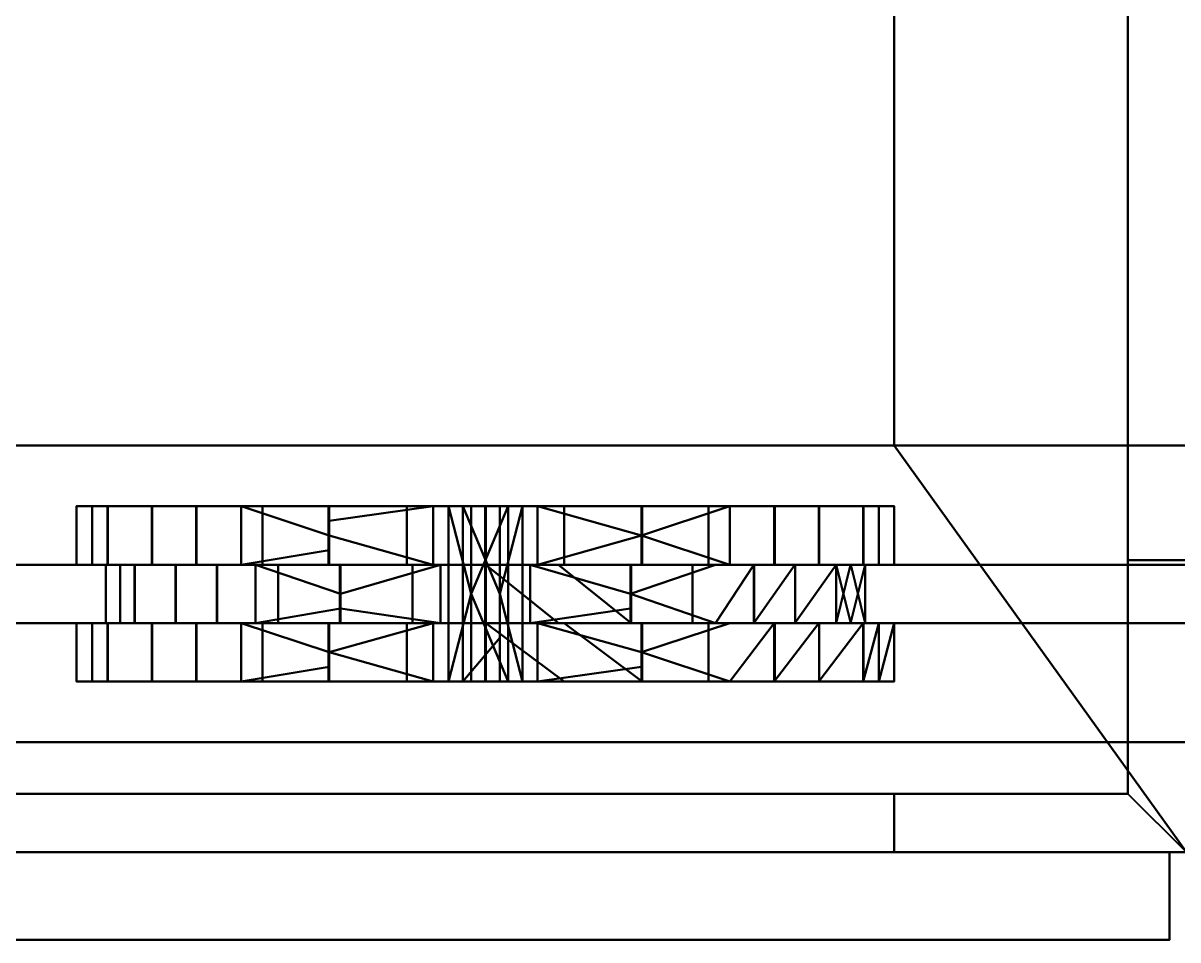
# Model space of a CAD drawing. Header units: millimetres. Extents: x -3275 to 3275, y -1040 to 450.
# Drawn here: x 125.8 to 323.5, y -450 to -293 of the extents above; entities that cross this region are included whole.
import ezdxf

# ---------------------------------------------------------------- set-up
doc = ezdxf.new("R2010")
doc.units = ezdxf.units.MM
doc.layers.add('I-FURN-PNLS', color=7, linetype='Continuous', lineweight=40)

msp = doc.modelspace()

# ---------------------------------------------------------------- meshes
at = {"layer": 'I-FURN-PNLS', "color": 7, "true_color": 0xf5f5f3}
mesh = msp.add_polyface(dxfattribs=at)
corners = [(325, 450, 150), (-475, 450, 150), (-475, -435, 150), (325, -435, 150), (275, -365.36, 150), (-425, -365.36, 150), (-425, 353.84, 150), (275, 353.84, 150)]
mesh.append_faces([[corners[k] for k in face] for face in [(3, 4, 5, 2), (6, 1, 2, 5)]], dxfattribs={"vtx0": -1, "vtx2": -1, "color": 7})
mesh.append_faces([[corners[k] for k in face] for face in [(3, 0, 7, 4), (6, 7, 0, 1)]], dxfattribs={"vtx1": -1, "vtx3": -1, "color": 7})
mesh = msp.add_polyface(dxfattribs=at)
corners = [(325, 450), (325, -435), (-475, -435), (-475, 450), (275, -365.36), (275, 353.84), (-425, 353.84), (-425, -365.36)]
mesh.append_faces([[corners[k] for k in face] for face in [(2, 7, 4, 1), (5, 0, 1, 4)]], dxfattribs={"vtx0": -1, "vtx2": -1, "color": 7})
mesh.append_faces([[corners[k] for k in face] for face in [(2, 3, 6, 7), (5, 6, 3, 0)]], dxfattribs={"vtx1": -1, "vtx3": -1, "color": 7})
mesh = msp.add_polyface(dxfattribs=at)
corners = [(275, 450, 2175), (275, 440, 2175), (315, 440, 2175), (315, 400, 2175), (325, 400, 2175), (325, 450, 2175), (275, -435, 2175), (325, -435, 2175), (325, -385, 2175), (315, -385, 2175), (315, -425, 2175), (275, -425, 2175), (-425, 450, 2175), (-475, 450, 2175), (-475, 400, 2175), (-465, 400, 2175), (-465, 440, 2175), (-425, 440, 2175), (-425, -435, 2175), (-425, -425, 2175), (-465, -425, 2175), (-465, -385, 2175), (-475, -385, 2175), (-475, -435, 2175)]
mesh.append_faces([[corners[k] for k in face] for face in [(2, 5, 0, 1), (16, 13, 14, 15), (20, 23, 18, 19)]], dxfattribs={"vtx0": -1, "color": 7})
mesh.append_faces([[corners[k] for k in face] for face in [(4, 5, 2, 3), (6, 7, 10, 11), (12, 13, 16, 17)]], dxfattribs={"vtx1": -1, "color": 7})
mesh.append_faces([[corners[k] for k in face] for face in [(8, 9, 10, 7)]], dxfattribs={"vtx2": -1, "color": 7})
mesh.append_faces([[corners[k] for k in face] for face in [(20, 21, 22, 23)]], dxfattribs={"vtx3": -1, "color": 7})
mesh = msp.add_polyface(dxfattribs=at)
corners = [(275, 450, 150), (325, 450, 150), (325, 400, 150), (315, 400, 150), (315, 440, 150), (275, 440, 150), (275, -435, 150), (275, -425, 150), (315, -425, 150), (315, -385, 150), (325, -385, 150), (325, -435, 150), (-425, 450, 150), (-425, 440, 150), (-465, 440, 150), (-465, 400, 150), (-475, 400, 150), (-475, 450, 150), (-425, -435, 150), (-475, -435, 150), (-475, -385, 150), (-465, -385, 150), (-465, -425, 150), (-425, -425, 150)]
mesh.append_faces([[corners[k] for k in face] for face in [(8, 11, 6, 7), (14, 17, 12, 13), (22, 19, 20, 21)]], dxfattribs={"vtx0": -1, "color": 7})
mesh.append_faces([[corners[k] for k in face] for face in [(0, 1, 4, 5), (10, 11, 8, 9), (18, 19, 22, 23)]], dxfattribs={"vtx1": -1, "color": 7})
mesh.append_faces([[corners[k] for k in face] for face in [(2, 3, 4, 1)]], dxfattribs={"vtx2": -1, "color": 7})
mesh.append_faces([[corners[k] for k in face] for face in [(14, 15, 16, 17)]], dxfattribs={"vtx3": -1, "color": 7})
mesh = msp.add_polyface(dxfattribs=at)
corners = [(-475, 450, 2200), (-475, -435, 2200), (325, -435, 2200), (325, 450, 2200)]
mesh.append_faces([[corners[k] for k in face] for face in [(3, 0, 1, 2)]], dxfattribs={"color": 7})
mesh = msp.add_polyface(dxfattribs=at)
corners = [(-475, 450, 2175), (325, 450, 2175), (325, -435, 2175), (-475, -435, 2175)]
mesh.append_faces([[corners[k] for k in face] for face in [(2, 3, 0, 1)]], dxfattribs={"color": 7})
mesh = msp.add_polyface(dxfattribs=at)
corners = [(-465, 440, 173.99), (-465, -425, 173.99), (315, -425, 173.99), (315, 440, 173.99)]
mesh.append_faces([[corners[k] for k in face] for face in [(3, 0, 1, 2)]], dxfattribs={"color": 7})
mesh = msp.add_polyface(dxfattribs=at)
corners = [(-465, 440, 148.99), (315, 440, 148.99), (315, -425, 148.99), (-465, -425, 148.99)]
mesh.append_faces([[corners[k] for k in face] for face in [(2, 3, 0, 1)]], dxfattribs={"color": 7})
mesh = msp.add_polyface(dxfattribs=at)
corners = [(-465, 440, 300), (-465, -425, 300), (315, -425, 300), (315, 440, 300)]
mesh.append_faces([[corners[k] for k in face] for face in [(3, 0, 1, 2)]], dxfattribs={"color": 7})
mesh = msp.add_polyface(dxfattribs=at)
corners = [(-465, 440, 275), (315, 440, 275), (315, -425, 275), (-465, -425, 275)]
mesh.append_faces([[corners[k] for k in face] for face in [(2, 3, 0, 1)]], dxfattribs={"color": 7})
mesh = msp.add_polyface(dxfattribs=at)
corners = [(-465, 440, 680), (-465, -425, 680), (315, -425, 680), (315, 440, 680)]
mesh.append_faces([[corners[k] for k in face] for face in [(3, 0, 1, 2)]], dxfattribs={"color": 7})
mesh = msp.add_polyface(dxfattribs=at)
corners = [(-465, 440, 655), (315, 440, 655), (315, -425, 655), (-465, -425, 655)]
mesh.append_faces([[corners[k] for k in face] for face in [(2, 3, 0, 1)]], dxfattribs={"color": 7})
mesh = msp.add_polyface(dxfattribs=at)
corners = [(-465, 440, 1060), (-465, -425, 1060), (315, -425, 1060), (315, 440, 1060)]
mesh.append_faces([[corners[k] for k in face] for face in [(3, 0, 1, 2)]], dxfattribs={"color": 7})
mesh = msp.add_polyface(dxfattribs=at)
corners = [(-465, 440, 1035), (315, 440, 1035), (315, -425, 1035), (-465, -425, 1035)]
mesh.append_faces([[corners[k] for k in face] for face in [(2, 3, 0, 1)]], dxfattribs={"color": 7})
mesh = msp.add_polyface(dxfattribs=at)
corners = [(-465, 440, 1440), (-465, -425, 1440), (315, -425, 1440), (315, 440, 1440)]
mesh.append_faces([[corners[k] for k in face] for face in [(3, 0, 1, 2)]], dxfattribs={"color": 7})
mesh = msp.add_polyface(dxfattribs=at)
corners = [(-465, 440, 1415), (315, 440, 1415), (315, -425, 1415), (-465, -425, 1415)]
mesh.append_faces([[corners[k] for k in face] for face in [(2, 3, 0, 1)]], dxfattribs={"color": 7})
mesh = msp.add_polyface(dxfattribs=at)
corners = [(-465, 440, 1820), (-465, -425, 1820), (315, -425, 1820), (315, 440, 1820)]
mesh.append_faces([[corners[k] for k in face] for face in [(3, 0, 1, 2)]], dxfattribs={"color": 7})
mesh = msp.add_polyface(dxfattribs=at)
corners = [(-465, 440, 1795), (315, 440, 1795), (315, -425, 1795), (-465, -425, 1795)]
mesh.append_faces([[corners[k] for k in face] for face in [(2, 3, 0, 1)]], dxfattribs={"color": 7})
mesh = msp.add_polyface(dxfattribs=at)
corners = [(315, 440, 173.99), (315, -425, 173.99), (315, -425, 148.99), (315, 440, 148.99)]
mesh.append_faces([[corners[k] for k in face] for face in [(0, 1, 2, 3)]], dxfattribs={"color": 7})
mesh = msp.add_polyface(dxfattribs=at)
corners = [(315, 440, 300), (315, -425, 300), (315, -425, 275), (315, 440, 275)]
mesh.append_faces([[corners[k] for k in face] for face in [(0, 1, 2, 3)]], dxfattribs={"color": 7})
mesh = msp.add_polyface(dxfattribs=at)
corners = [(315, 440, 680), (315, -425, 680), (315, -425, 655), (315, 440, 655)]
mesh.append_faces([[corners[k] for k in face] for face in [(0, 1, 2, 3)]], dxfattribs={"color": 7})
mesh = msp.add_polyface(dxfattribs=at)
corners = [(315, 440, 1060), (315, -425, 1060), (315, -425, 1035), (315, 440, 1035)]
mesh.append_faces([[corners[k] for k in face] for face in [(0, 1, 2, 3)]], dxfattribs={"color": 7})
mesh = msp.add_polyface(dxfattribs=at)
corners = [(315, 440, 1440), (315, -425, 1440), (315, -425, 1415), (315, 440, 1415)]
mesh.append_faces([[corners[k] for k in face] for face in [(0, 1, 2, 3)]], dxfattribs={"color": 7})
mesh = msp.add_polyface(dxfattribs=at)
corners = [(315, 440, 1820), (315, -425, 1820), (315, -425, 1795), (315, 440, 1795)]
mesh.append_faces([[corners[k] for k in face] for face in [(0, 1, 2, 3)]], dxfattribs={"color": 7})
mesh = msp.add_polyface(dxfattribs=at)
corners = [(275, -365.36, 150), (275, 353.84, 150), (275, 353.84), (275, -365.36)]
mesh.append_faces([[corners[k] for k in face] for face in [(0, 1, 2, 3)]], dxfattribs={"color": 7})
mesh = msp.add_polyface(dxfattribs=at)
corners = [(-2875, -416.16, -11.35), (-2875, -365.36, -11.35), (2875, -365.36, -11.35), (2875, -416.16, -11.35)]
mesh.append_faces([[corners[k] for k in face] for face in [(0, 1, 2, 3)]], dxfattribs={"color": 7})
mesh = msp.add_polyface(dxfattribs=at)
corners = [(-2875, -365.36, -11.35), (-2875, -365.36, -5), (2875, -365.36, -5), (2875, -365.36, -11.35)]
mesh.append_faces([[corners[k] for k in face] for face in [(0, 1, 2, 3)]], dxfattribs={"color": 7})
mesh = msp.add_polyface(dxfattribs=at)
corners = [(-2875, -365.36, -5), (-2875, -385.76, -5), (2875, -385.76, -5), (2875, -365.36, -5)]
mesh.append_faces([[corners[k] for k in face] for face in [(0, 1, 2, 3)]], dxfattribs={"color": 7})
mesh = msp.add_polyface(dxfattribs=at)
corners = [(-425, -365.36, 150), (275, -365.36, 150), (275, -365.36), (-425, -365.36)]
mesh.append_faces([[corners[k] for k in face] for face in [(0, 1, 2, 3)]], dxfattribs={"color": 7})
at = {"layer": 'I-FURN-PNLS', "color": 8, "true_color": 0x7f7f7f}
mesh = msp.add_polyface(dxfattribs=at)
corners = [(231.73, -375.76, 5.3), (231.73, -378.26, 5.3), (231.73, -380.76, 5.3), (231.73, -383.26, 5.3), (231.73, -385.76, 5.3), (204.94, -385.76, 0), (178.15, -385.76, 5.35), (155.46, -385.76, 20.55), (140.3, -385.76, 43.27), (135, -385.76, 70.06), (140.35, -385.76, 96.85), (155.55, -385.76, 119.54), (178.27, -385.76, 134.7), (178.27, -383.26, 134.7), (178.27, -380.76, 134.7), (178.27, -378.26, 134.7), (178.27, -375.76, 134.7), (155.55, -375.76, 119.54), (140.35, -375.76, 96.85), (135, -375.76, 70.06), (140.3, -375.76, 43.27), (155.46, -375.76, 20.55), (178.15, -375.76, 5.35), (204.94, -375.76, 0), (213.93, -385.76, 1.78), (163.18, -385.76, 124.63), (213.93, -375.76, 1.78), (163.18, -375.76, 124.63), (191.55, -375.76, 2.68), (191.55, -385.76, 2.68), (166.81, -385.76, 12.95), (166.81, -375.76, 12.95), (147.88, -375.76, 31.91), (147.88, -385.76, 31.91), (137.65, -385.76, 56.67), (137.65, -375.76, 56.67), (137.68, -385.76, 83.45), (137.68, -375.76, 83.45), (147.95, -385.76, 108.19), (147.95, -375.76, 108.19)]
mesh.append_faces([[corners[k] for k in face] for face in [(26, 2, 24)]], dxfattribs={"vtx0": -1, "vtx1": -1, "vtx2": -1, "color": 8})
mesh.append_faces([[corners[k] for k in face] for face in [(25, 13, 14, 27)]], dxfattribs={"vtx0": -1, "vtx2": -1, "vtx3": -1, "color": 8})
mesh.append_faces([[corners[k] for k in face] for face in [(12, 13, 25)]], dxfattribs={"vtx1": -1, "color": 8})
mesh.append_faces([[corners[k] for k in face] for face in [(28, 23, 5, 29), (24, 5, 23, 26), (29, 6, 22, 28), (31, 22, 6, 30), (27, 17, 11, 25), (21, 31, 30, 7), (20, 32, 33, 8), (7, 33, 32, 21), (35, 20, 8, 34), (37, 19, 9, 36), (10, 38, 39, 18), (38, 11, 17, 39), (18, 37, 36, 10), (34, 9, 19, 35)]], dxfattribs={"vtx1": -1, "vtx3": -1, "color": 8})
mesh.append_faces([[corners[k] for k in face] for face in [(15, 16, 27, 14), (3, 4, 24, 2)]], dxfattribs={"vtx2": -1, "color": 8})
mesh.append_faces([[corners[k] for k in face] for face in [(26, 0, 1, 2)]], dxfattribs={"vtx3": -1, "color": 8})
mesh = msp.add_polyface(dxfattribs=at)
corners = [(178.27, -375.76, 134.7), (205.06, -375.76, 140), (231.85, -375.76, 134.65), (254.54, -375.76, 119.45), (269.7, -375.76, 96.73), (275, -375.76, 69.94), (269.65, -375.76, 43.15), (254.45, -375.76, 20.46), (231.73, -375.76, 5.3), (204.94, -375.76, 0), (178.15, -375.76, 5.35), (155.46, -375.76, 20.55), (140.3, -375.76, 43.27), (135, -375.76, 70.06), (140.35, -375.76, 96.85), (155.55, -375.76, 119.54), (207.44, -375.76, 64.09), (211.33, -375.76, 69.16), (208.89, -375.76, 75.07), (202.56, -375.76, 75.91), (198.67, -375.76, 70.84), (201.11, -375.76, 64.93)]
mesh.append_faces([[corners[k] for k in face] for face in [(4, 18, 3)]], dxfattribs={"vtx0": -1, "vtx1": -1, "color": 8})
mesh.append_faces([[corners[k] for k in face] for face in [(19, 0, 1, 18)]], dxfattribs={"vtx0": -1, "vtx2": -1, "color": 8})
mesh.append_faces([[corners[k] for k in face] for face in [(18, 1, 2, 3), (21, 10, 11, 12), (17, 5, 6, 7)]], dxfattribs={"vtx0": -1, "vtx3": -1, "color": 8})
mesh.append_faces([[corners[k] for k in face] for face in [(14, 15, 20, 13), (8, 9, 16)]], dxfattribs={"vtx1": -1, "vtx2": -1, "color": 8})
mesh.append_faces([[corners[k] for k in face] for face in [(12, 13, 20, 21), (19, 20, 15, 0), (21, 16, 9, 10), (4, 5, 17, 18), (16, 17, 7, 8)]], dxfattribs={"vtx1": -1, "vtx3": -1, "color": 8})
mesh = msp.add_polyface(dxfattribs=at)
corners = [(178.27, -385.76, 134.7), (205.06, -385.76, 140), (231.85, -385.76, 134.65), (254.54, -385.76, 119.45), (269.7, -385.76, 96.73), (275, -385.76, 69.94), (269.65, -385.76, 43.15), (254.45, -385.76, 20.46), (231.73, -385.76, 5.3), (231.73, -383.26, 5.3), (231.73, -380.76, 5.3), (231.73, -378.26, 5.3), (231.73, -375.76, 5.3), (254.45, -375.76, 20.46), (269.65, -375.76, 43.15), (275, -375.76, 69.94), (269.7, -375.76, 96.73), (254.54, -375.76, 119.45), (231.85, -375.76, 134.65), (205.06, -375.76, 140), (178.27, -375.76, 134.7), (178.27, -378.26, 134.7), (178.27, -380.76, 134.7), (178.27, -383.26, 134.7), (196.07, -385.76, 138.22), (246.82, -385.76, 15.37), (196.07, -375.76, 138.22), (246.82, -375.76, 15.37), (243.19, -385.76, 127.05), (243.19, -375.76, 127.05), (218.45, -375.76, 137.32), (218.45, -385.76, 137.32), (262.12, -375.76, 108.09), (262.12, -385.76, 108.09), (272.32, -375.76, 56.55), (272.32, -385.76, 56.55), (262.05, -375.76, 31.81), (262.05, -385.76, 31.81), (272.35, -385.76, 83.33), (272.35, -375.76, 83.33)]
mesh.append_faces([[corners[k] for k in face] for face in [(22, 24, 26, 21), (25, 10, 27)]], dxfattribs={"vtx0": -1, "vtx1": -1, "vtx2": -1, "color": 8})
mesh.append_faces([[corners[k] for k in face] for face in [(1, 19, 26, 24), (13, 7, 25, 27), (3, 17, 29, 28), (30, 31, 2, 18), (32, 33, 4, 16), (19, 1, 31, 30), (28, 29, 18, 2), (17, 3, 33, 32), (34, 35, 6, 14), (36, 37, 7, 13), (15, 5, 35, 34), (38, 39, 16, 4), (14, 6, 37, 36), (39, 38, 5, 15)]], dxfattribs={"vtx0": -1, "vtx2": -1, "color": 8})
mesh.append_faces([[corners[k] for k in face] for face in [(9, 10, 25, 8)]], dxfattribs={"vtx1": -1, "color": 8})
mesh.append_faces([[corners[k] for k in face] for face in [(26, 20, 21), (23, 0, 24, 22), (11, 12, 27, 10)]], dxfattribs={"vtx2": -1, "color": 8})
mesh = msp.add_polyface(dxfattribs=at)
corners = [(207.44, -375.76, 64.09), (201.11, -375.76, 64.93), (198.67, -375.76, 70.84), (202.56, -375.76, 75.91), (202.56, -383.26, 75.91), (202.56, -390.76, 75.91), (202.56, -398.26, 75.91), (202.56, -405.76, 75.91), (198.67, -405.76, 70.84), (201.11, -405.76, 64.93), (207.44, -405.76, 64.09), (207.44, -398.26, 64.09), (207.44, -390.76, 64.09), (207.44, -383.26, 64.09)]
mesh.append_faces([[corners[k] for k in face] for face in [(8, 5, 6, 7)]], dxfattribs={"vtx0": -1, "color": 8})
mesh.append_faces([[corners[k] for k in face] for face in [(8, 2, 5)]], dxfattribs={"vtx0": -1, "vtx1": -1, "vtx2": -1, "color": 8})
mesh.append_faces([[corners[k] for k in face] for face in [(9, 11, 12, 1)]], dxfattribs={"vtx0": -1, "vtx2": -1, "vtx3": -1, "color": 8})
mesh.append_faces([[corners[k] for k in face] for face in [(1, 2, 8, 9)]], dxfattribs={"vtx1": -1, "vtx3": -1, "color": 8})
mesh.append_faces([[corners[k] for k in face] for face in [(13, 0, 1, 12), (9, 10, 11)]], dxfattribs={"vtx2": -1, "color": 8})
mesh.append_faces([[corners[k] for k in face] for face in [(2, 3, 4, 5)]], dxfattribs={"vtx3": -1, "color": 8})
mesh = msp.add_polyface(dxfattribs=at)
corners = [(202.56, -405.76, 75.91), (202.56, -398.26, 75.91), (202.56, -390.76, 75.91), (202.56, -383.26, 75.91), (202.56, -375.76, 75.91), (208.89, -375.76, 75.07), (211.33, -375.76, 69.16), (207.44, -375.76, 64.09), (207.44, -383.26, 64.09), (207.44, -390.76, 64.09), (207.44, -398.26, 64.09), (207.44, -405.76, 64.09), (211.33, -405.76, 69.16), (208.89, -405.76, 75.07)]
mesh.append_faces([[corners[k] for k in face] for face in [(6, 9, 12), (2, 5, 13)]], dxfattribs={"vtx0": -1, "vtx1": -1, "vtx2": -1, "color": 8})
mesh.append_faces([[corners[k] for k in face] for face in [(6, 12, 13, 5)]], dxfattribs={"vtx0": -1, "vtx2": -1, "color": 8})
mesh.append_faces([[corners[k] for k in face] for face in [(10, 11, 12, 9), (3, 4, 5, 2)]], dxfattribs={"vtx2": -1, "color": 8})
mesh.append_faces([[corners[k] for k in face] for face in [(6, 7, 8, 9), (13, 0, 1, 2)]], dxfattribs={"vtx3": -1, "color": 8})
at = {"layer": 'I-FURN-PNLS', "color": 7, "true_color": 0xf5f5f3}
mesh = msp.add_polyface(dxfattribs=at)
corners = [(315, -385, 2175), (325, -385, 2175), (325, -385, 150), (315, -385, 150)]
mesh.append_faces([[corners[k] for k in face] for face in [(3, 0, 1, 2)]], dxfattribs={"color": 7})
mesh = msp.add_polyface(dxfattribs=at)
corners = [(315, -425, 2175), (315, -385, 2175), (315, -385, 150), (315, -425, 150)]
mesh.append_faces([[corners[k] for k in face] for face in [(3, 0, 1, 2)]], dxfattribs={"color": 7})
mesh = msp.add_polyface(dxfattribs=at)
corners = [(-2875, -385.76, -5), (-2875, -385.76), (2875, -385.76), (2875, -385.76, -5)]
mesh.append_faces([[corners[k] for k in face] for face in [(0, 1, 2, 3)]], dxfattribs={"color": 7})
mesh = msp.add_polyface(dxfattribs=at)
corners = [(-2875, -385.76), (-2875, -395.76), (2875, -395.76), (2875, -385.76)]
mesh.append_faces([[corners[k] for k in face] for face in [(0, 1, 2, 3)]], dxfattribs={"color": 7})
at = {"layer": 'I-FURN-PNLS', "color": 8, "true_color": 0x7f7f7f}
mesh = msp.add_polyface(dxfattribs=at)
corners = [(231.73, -385.76, 5.3), (254.45, -385.76, 20.46), (269.65, -385.76, 43.15), (275, -385.76, 69.94), (269.7, -385.76, 96.73), (254.54, -385.76, 119.45), (231.85, -385.76, 134.65), (205.06, -385.76, 140), (178.27, -385.76, 134.7), (155.55, -385.76, 119.54), (140.35, -385.76, 96.85), (135, -385.76, 70.06), (140.3, -385.76, 43.27), (155.46, -385.76, 20.55), (178.15, -385.76, 5.35), (204.94, -385.76, 0), (180.18, -385.76, 130.07), (205.06, -385.76, 135), (229.93, -385.76, 130.03), (251, -385.76, 115.92), (265.07, -385.76, 94.82), (270, -385.76, 69.94), (265.03, -385.76, 45.07), (250.92, -385.76, 24), (229.82, -385.76, 9.93), (204.94, -385.76, 5), (180.07, -385.76, 9.97), (159, -385.76, 24.08), (144.93, -385.76, 45.18), (140, -385.76, 70.06), (144.97, -385.76, 94.93), (159.08, -385.76, 116)]
mesh.append_faces([[corners[k] for k in face] for face in [(13, 27, 28, 12), (29, 11, 12, 28), (11, 29, 30, 10), (31, 9, 10, 30), (9, 31, 16, 8), (19, 5, 6, 18), (17, 7, 8, 16), (7, 17, 18, 6)]], dxfattribs={"vtx0": -1, "vtx2": -1, "color": 8})
mesh.append_faces([[corners[k] for k in face] for face in [(14, 15, 25, 26), (24, 25, 15, 0), (26, 27, 13, 14), (0, 1, 23, 24), (22, 23, 1, 2), (2, 3, 21, 22), (3, 4, 20, 21), (4, 5, 19, 20)]], dxfattribs={"vtx1": -1, "vtx3": -1, "color": 8})
mesh = msp.add_polyface(dxfattribs=at)
corners = [(229.82, -385.76, 9.93), (229.82, -388.26, 9.93), (229.82, -390.76, 9.93), (229.82, -393.26, 9.93), (229.82, -395.76, 9.93), (204.94, -395.76, 5), (180.07, -395.76, 9.97), (159, -395.76, 24.08), (144.93, -395.76, 45.18), (140, -395.76, 70.06), (144.97, -395.76, 94.93), (159.08, -395.76, 116), (180.18, -395.76, 130.07), (180.18, -393.26, 130.07), (180.18, -390.76, 130.07), (180.18, -388.26, 130.07), (180.18, -385.76, 130.07), (159.08, -385.76, 116), (144.97, -385.76, 94.93), (140, -385.76, 70.06), (144.93, -385.76, 45.18), (159, -385.76, 24.08), (180.07, -385.76, 9.97), (204.94, -385.76, 5), (212.67, -395.76, 6.53), (165.64, -395.76, 120.38), (212.67, -385.76, 6.53), (165.64, -385.76, 120.38), (192.51, -385.76, 7.49), (192.51, -395.76, 7.49), (169.53, -395.76, 17.02), (169.53, -385.76, 17.02), (151.96, -385.76, 34.63), (151.96, -395.76, 34.63), (142.46, -395.76, 57.62), (142.46, -385.76, 57.62), (142.49, -395.76, 82.49), (142.49, -385.76, 82.49), (152.02, -395.76, 105.47), (152.02, -385.76, 105.47)]
mesh.append_faces([[corners[k] for k in face] for face in [(24, 26, 2, 3)]], dxfattribs={"vtx0": -1, "vtx1": -1, "vtx3": -1, "color": 8})
mesh.append_faces([[corners[k] for k in face] for face in [(25, 13, 14, 27)]], dxfattribs={"vtx0": -1, "vtx2": -1, "vtx3": -1, "color": 8})
mesh.append_faces([[corners[k] for k in face] for face in [(12, 13, 25)]], dxfattribs={"vtx1": -1, "color": 8})
mesh.append_faces([[corners[k] for k in face] for face in [(9, 36, 37, 19), (32, 21, 7, 33), (24, 5, 23, 26), (29, 6, 22, 28), (31, 22, 6, 30), (27, 17, 11, 25), (5, 29, 28, 23), (21, 31, 30, 7), (33, 8, 20, 32), (35, 20, 8, 34), (38, 11, 17, 39), (34, 9, 19, 35), (39, 18, 10, 38), (18, 37, 36, 10)]], dxfattribs={"vtx1": -1, "vtx3": -1, "color": 8})
mesh.append_faces([[corners[k] for k in face] for face in [(3, 4, 24), (15, 16, 27, 14)]], dxfattribs={"vtx2": -1, "color": 8})
mesh.append_faces([[corners[k] for k in face] for face in [(26, 0, 1, 2)]], dxfattribs={"vtx3": -1, "color": 8})
mesh = msp.add_polyface(dxfattribs=at)
corners = [(180.18, -395.76, 130.07), (205.06, -395.76, 135), (229.93, -395.76, 130.03), (251, -395.76, 115.92), (265.07, -395.76, 94.82), (270, -395.76, 69.94), (265.03, -395.76, 45.07), (250.92, -395.76, 24), (229.82, -395.76, 9.93), (229.82, -393.26, 9.93), (229.82, -390.76, 9.93), (229.82, -388.26, 9.93), (229.82, -385.76, 9.93), (250.92, -385.76, 24), (265.03, -385.76, 45.07), (270, -385.76, 69.94), (265.07, -385.76, 94.82), (251, -385.76, 115.92), (229.93, -385.76, 130.03), (205.06, -385.76, 135), (180.18, -385.76, 130.07), (180.18, -388.26, 130.07), (180.18, -390.76, 130.07), (180.18, -393.26, 130.07), (197.33, -395.76, 133.47), (244.36, -395.76, 19.62), (197.33, -385.76, 133.47), (244.36, -385.76, 19.62), (240.47, -395.76, 122.98), (240.47, -385.76, 122.98), (217.49, -385.76, 132.51), (217.49, -395.76, 132.51), (258.04, -385.76, 105.37), (258.04, -395.76, 105.37), (267.51, -385.76, 57.51), (267.51, -395.76, 57.51), (257.98, -385.76, 34.53), (257.98, -395.76, 34.53), (267.54, -395.76, 82.38), (267.54, -385.76, 82.38)]
mesh.append_faces([[corners[k] for k in face] for face in [(27, 10, 11, 12)]], dxfattribs={"vtx0": -1, "color": 8})
mesh.append_faces([[corners[k] for k in face] for face in [(37, 14, 6), (25, 13, 7)]], dxfattribs={"vtx0": -1, "vtx1": -1, "color": 8})
mesh.append_faces([[corners[k] for k in face] for face in [(24, 26, 22, 23)]], dxfattribs={"vtx0": -1, "vtx1": -1, "vtx3": -1, "color": 8})
mesh.append_faces([[corners[k] for k in face] for face in [(1, 19, 26, 24), (6, 14, 34), (3, 17, 29, 28), (32, 33, 4, 16), (18, 2, 28, 29), (19, 1, 31), (17, 3, 33, 32), (7, 13, 36), (15, 5, 35), (2, 18, 30), (5, 15, 39), (16, 4, 38)]], dxfattribs={"vtx0": -1, "vtx2": -1, "color": 8})
mesh.append_faces([[corners[k] for k in face] for face in [(9, 10, 25, 8)]], dxfattribs={"vtx1": -1, "color": 8})
mesh.append_faces([[corners[k] for k in face] for face in [(27, 13, 25, 10)]], dxfattribs={"vtx1": -1, "vtx2": -1, "vtx3": -1, "color": 8})
mesh.append_faces([[corners[k] for k in face] for face in [(31, 2, 30, 19), (34, 15, 35, 6), (36, 14, 37, 7), (39, 16, 38, 5)]], dxfattribs={"vtx1": -1, "vtx3": -1, "color": 8})
mesh.append_faces([[corners[k] for k in face] for face in [(23, 0, 24)]], dxfattribs={"vtx2": -1, "color": 8})
mesh.append_faces([[corners[k] for k in face] for face in [(26, 20, 21, 22)]], dxfattribs={"vtx3": -1, "color": 8})
at = {"layer": 'I-FURN-PNLS', "color": 7, "true_color": 0xf5f5f3}
mesh = msp.add_polyface(dxfattribs=at)
corners = [(-2875, -395.76), (-2875, -395.76, -5), (2875, -395.76, -5), (2875, -395.76)]
mesh.append_faces([[corners[k] for k in face] for face in [(2, 3, 0, 1)]], dxfattribs={"color": 7})
mesh = msp.add_polyface(dxfattribs=at)
corners = [(-2875, -395.76, -5), (-2875, -416.16, -5), (2875, -416.16, -5), (2875, -395.76, -5)]
mesh.append_faces([[corners[k] for k in face] for face in [(0, 1, 2, 3)]], dxfattribs={"color": 7})
at = {"layer": 'I-FURN-PNLS', "color": 8, "true_color": 0x7f7f7f}
mesh = msp.add_polyface(dxfattribs=at)
corners = [(231.73, -395.76, 5.3), (231.73, -398.26, 5.3), (231.73, -400.76, 5.3), (231.73, -403.26, 5.3), (231.73, -405.76, 5.3), (204.94, -405.76, 0), (178.15, -405.76, 5.35), (155.46, -405.76, 20.55), (140.3, -405.76, 43.27), (135, -405.76, 70.06), (140.35, -405.76, 96.85), (155.55, -405.76, 119.54), (178.27, -405.76, 134.7), (178.27, -403.26, 134.7), (178.27, -400.76, 134.7), (178.27, -398.26, 134.7), (178.27, -395.76, 134.7), (155.55, -395.76, 119.54), (140.35, -395.76, 96.85), (135, -395.76, 70.06), (140.3, -395.76, 43.27), (155.46, -395.76, 20.55), (178.15, -395.76, 5.35), (204.94, -395.76, 0), (213.93, -405.76, 1.78), (163.18, -405.76, 124.63), (213.93, -395.76, 1.78), (163.18, -395.76, 124.63), (191.55, -395.76, 2.68), (191.55, -405.76, 2.68), (166.81, -405.76, 12.95), (166.81, -395.76, 12.95), (147.88, -395.76, 31.91), (147.88, -405.76, 31.91), (137.65, -405.76, 56.67), (137.65, -395.76, 56.67), (137.68, -405.76, 83.45), (137.68, -395.76, 83.45), (147.95, -405.76, 108.19), (147.95, -395.76, 108.19)]
mesh.append_faces([[corners[k] for k in face] for face in [(24, 26, 2, 3)]], dxfattribs={"vtx0": -1, "vtx1": -1, "vtx3": -1, "color": 8})
mesh.append_faces([[corners[k] for k in face] for face in [(25, 13, 14, 27)]], dxfattribs={"vtx0": -1, "vtx2": -1, "vtx3": -1, "color": 8})
mesh.append_faces([[corners[k] for k in face] for face in [(12, 13, 25)]], dxfattribs={"vtx1": -1, "color": 8})
mesh.append_faces([[corners[k] for k in face] for face in [(36, 10, 18, 37), (32, 21, 7, 33), (24, 5, 23, 26), (29, 6, 22, 28), (9, 36, 37, 19), (31, 22, 6, 30), (27, 17, 11, 25), (5, 29, 28, 23), (21, 31, 30, 7), (33, 8, 20, 32), (35, 20, 8, 34), (34, 9, 19, 35), (39, 18, 10, 38), (17, 39, 38, 11)]], dxfattribs={"vtx1": -1, "vtx3": -1, "color": 8})
mesh.append_faces([[corners[k] for k in face] for face in [(15, 16, 27, 14), (3, 4, 24)]], dxfattribs={"vtx2": -1, "color": 8})
mesh.append_faces([[corners[k] for k in face] for face in [(26, 0, 1, 2)]], dxfattribs={"vtx3": -1, "color": 8})
mesh = msp.add_polyface(dxfattribs=at)
corners = [(178.27, -395.76, 134.7), (205.06, -395.76, 140), (231.85, -395.76, 134.65), (254.54, -395.76, 119.45), (269.7, -395.76, 96.73), (275, -395.76, 69.94), (269.65, -395.76, 43.15), (254.45, -395.76, 20.46), (231.73, -395.76, 5.3), (204.94, -395.76, 0), (178.15, -395.76, 5.35), (155.46, -395.76, 20.55), (140.3, -395.76, 43.27), (135, -395.76, 70.06), (140.35, -395.76, 96.85), (155.55, -395.76, 119.54), (229.82, -395.76, 9.93), (250.92, -395.76, 24), (265.03, -395.76, 45.07), (270, -395.76, 69.94), (265.07, -395.76, 94.82), (251, -395.76, 115.92), (229.93, -395.76, 130.03), (205.06, -395.76, 135), (180.18, -395.76, 130.07), (159.08, -395.76, 116), (144.97, -395.76, 94.93), (140, -395.76, 70.06), (144.93, -395.76, 45.18), (159, -395.76, 24.08), (180.07, -395.76, 9.97), (204.94, -395.76, 5)]
mesh.append_faces([[corners[k] for k in face] for face in [(13, 27, 28, 12), (29, 11, 12, 28), (11, 29, 30, 10), (31, 9, 10, 30), (9, 31, 16, 8), (19, 5, 6, 18), (17, 7, 8, 16), (7, 17, 18, 6)]], dxfattribs={"vtx0": -1, "vtx2": -1, "color": 8})
mesh.append_faces([[corners[k] for k in face] for face in [(14, 15, 25, 26), (24, 25, 15, 0), (26, 27, 13, 14), (0, 1, 23, 24), (22, 23, 1, 2), (2, 3, 21, 22), (3, 4, 20, 21), (4, 5, 19, 20)]], dxfattribs={"vtx1": -1, "vtx3": -1, "color": 8})
mesh = msp.add_polyface(dxfattribs=at)
corners = [(178.27, -405.76, 134.7), (205.06, -405.76, 140), (231.85, -405.76, 134.65), (254.54, -405.76, 119.45), (269.7, -405.76, 96.73), (275, -405.76, 69.94), (269.65, -405.76, 43.15), (254.45, -405.76, 20.46), (231.73, -405.76, 5.3), (231.73, -403.26, 5.3), (231.73, -400.76, 5.3), (231.73, -398.26, 5.3), (231.73, -395.76, 5.3), (254.45, -395.76, 20.46), (269.65, -395.76, 43.15), (275, -395.76, 69.94), (269.7, -395.76, 96.73), (254.54, -395.76, 119.45), (231.85, -395.76, 134.65), (205.06, -395.76, 140), (178.27, -395.76, 134.7), (178.27, -398.26, 134.7), (178.27, -400.76, 134.7), (178.27, -403.26, 134.7), (196.07, -405.76, 138.22), (246.82, -405.76, 15.37), (196.07, -395.76, 138.22), (246.82, -395.76, 15.37), (243.19, -405.76, 127.05), (243.19, -395.76, 127.05), (218.45, -395.76, 137.32), (218.45, -405.76, 137.32), (262.12, -395.76, 108.09), (262.12, -405.76, 108.09), (272.32, -395.76, 56.55), (272.32, -405.76, 56.55), (262.05, -395.76, 31.81), (262.05, -405.76, 31.81), (272.35, -405.76, 83.33), (272.35, -395.76, 83.33)]
mesh.append_faces([[corners[k] for k in face] for face in [(27, 10, 11, 12)]], dxfattribs={"vtx0": -1, "color": 8})
mesh.append_faces([[corners[k] for k in face] for face in [(37, 14, 6), (25, 13, 7)]], dxfattribs={"vtx0": -1, "vtx1": -1, "color": 8})
mesh.append_faces([[corners[k] for k in face] for face in [(26, 22, 24)]], dxfattribs={"vtx0": -1, "vtx1": -1, "vtx2": -1, "color": 8})
mesh.append_faces([[corners[k] for k in face] for face in [(1, 19, 26, 24), (6, 14, 34), (3, 17, 29, 28), (32, 33, 4, 16), (18, 2, 28, 29), (19, 1, 31), (17, 3, 33, 32), (16, 4, 38, 39), (7, 13, 36), (15, 5, 35), (2, 18, 30), (5, 15, 39, 38)]], dxfattribs={"vtx0": -1, "vtx2": -1, "color": 8})
mesh.append_faces([[corners[k] for k in face] for face in [(9, 10, 25, 8)]], dxfattribs={"vtx1": -1, "color": 8})
mesh.append_faces([[corners[k] for k in face] for face in [(27, 13, 25, 10)]], dxfattribs={"vtx1": -1, "vtx2": -1, "vtx3": -1, "color": 8})
mesh.append_faces([[corners[k] for k in face] for face in [(31, 2, 30, 19), (34, 15, 35, 6), (36, 14, 37, 7)]], dxfattribs={"vtx1": -1, "vtx3": -1, "color": 8})
mesh.append_faces([[corners[k] for k in face] for face in [(23, 0, 24, 22)]], dxfattribs={"vtx2": -1, "color": 8})
mesh.append_faces([[corners[k] for k in face] for face in [(26, 20, 21, 22)]], dxfattribs={"vtx3": -1, "color": 8})
mesh = msp.add_polyface(dxfattribs=at)
corners = [(231.73, -405.76, 5.3), (254.45, -405.76, 20.46), (269.65, -405.76, 43.15), (275, -405.76, 69.94), (269.7, -405.76, 96.73), (254.54, -405.76, 119.45), (231.85, -405.76, 134.65), (205.06, -405.76, 140), (178.27, -405.76, 134.7), (155.55, -405.76, 119.54), (140.35, -405.76, 96.85), (135, -405.76, 70.06), (140.3, -405.76, 43.27), (155.46, -405.76, 20.55), (178.15, -405.76, 5.35), (204.94, -405.76, 0), (202.56, -405.76, 75.91), (208.89, -405.76, 75.07), (211.33, -405.76, 69.16), (207.44, -405.76, 64.09), (201.11, -405.76, 64.93), (198.67, -405.76, 70.84)]
mesh.append_faces([[corners[k] for k in face] for face in [(4, 18, 3)]], dxfattribs={"vtx0": -1, "vtx1": -1, "color": 8})
mesh.append_faces([[corners[k] for k in face] for face in [(19, 0, 1, 18)]], dxfattribs={"vtx0": -1, "vtx2": -1, "color": 8})
mesh.append_faces([[corners[k] for k in face] for face in [(18, 1, 2, 3), (21, 10, 11, 12), (17, 5, 6, 7)]], dxfattribs={"vtx0": -1, "vtx3": -1, "color": 8})
mesh.append_faces([[corners[k] for k in face] for face in [(14, 15, 20, 13), (8, 9, 16)]], dxfattribs={"vtx1": -1, "vtx2": -1, "color": 8})
mesh.append_faces([[corners[k] for k in face] for face in [(12, 13, 20, 21), (19, 20, 15, 0), (21, 16, 9, 10), (4, 5, 17, 18), (16, 17, 7, 8)]], dxfattribs={"vtx1": -1, "vtx3": -1, "color": 8})
at = {"layer": 'I-FURN-PNLS', "color": 7, "true_color": 0xf5f5f3}
mesh = msp.add_polyface(dxfattribs=at)
corners = [(-2875, -416.16, -5), (-2875, -416.16, -11.35), (2875, -416.16, -11.35), (2875, -416.16, -5)]
mesh.append_faces([[corners[k] for k in face] for face in [(0, 1, 2, 3)]], dxfattribs={"color": 7})
mesh = msp.add_polyface(dxfattribs=at)
corners = [(315, -425, 173.99), (-465, -425, 173.99), (-465, -425, 148.99), (315, -425, 148.99)]
mesh.append_faces([[corners[k] for k in face] for face in [(0, 1, 2, 3)]], dxfattribs={"color": 7})
mesh = msp.add_polyface(dxfattribs=at)
corners = [(315, -425, 300), (-465, -425, 300), (-465, -425, 275), (315, -425, 275)]
mesh.append_faces([[corners[k] for k in face] for face in [(0, 1, 2, 3)]], dxfattribs={"color": 7})
mesh = msp.add_polyface(dxfattribs=at)
corners = [(315, -425, 680), (-465, -425, 680), (-465, -425, 655), (315, -425, 655)]
mesh.append_faces([[corners[k] for k in face] for face in [(0, 1, 2, 3)]], dxfattribs={"color": 7})
mesh = msp.add_polyface(dxfattribs=at)
corners = [(315, -425, 1060), (-465, -425, 1060), (-465, -425, 1035), (315, -425, 1035)]
mesh.append_faces([[corners[k] for k in face] for face in [(0, 1, 2, 3)]], dxfattribs={"color": 7})
mesh = msp.add_polyface(dxfattribs=at)
corners = [(315, -425, 1440), (-465, -425, 1440), (-465, -425, 1415), (315, -425, 1415)]
mesh.append_faces([[corners[k] for k in face] for face in [(0, 1, 2, 3)]], dxfattribs={"color": 7})
mesh = msp.add_polyface(dxfattribs=at)
corners = [(315, -425, 1820), (-465, -425, 1820), (-465, -425, 1795), (315, -425, 1795)]
mesh.append_faces([[corners[k] for k in face] for face in [(0, 1, 2, 3)]], dxfattribs={"color": 7})
mesh = msp.add_polyface(dxfattribs=at)
corners = [(275, -425, 2175), (315, -425, 2175), (315, -425, 150), (275, -425, 150)]
mesh.append_faces([[corners[k] for k in face] for face in [(3, 0, 1, 2)]], dxfattribs={"color": 7})
mesh = msp.add_polyface(dxfattribs=at)
corners = [(275, -435, 2175), (275, -425, 2175), (275, -425, 150), (275, -435, 150)]
mesh.append_faces([[corners[k] for k in face] for face in [(3, 0, 1, 2)]], dxfattribs={"color": 7})
mesh = msp.add_polyface(dxfattribs=at)
corners = [(325, -435, 150), (-475, -435, 150), (-475, -435), (325, -435)]
mesh.append_faces([[corners[k] for k in face] for face in [(0, 1, 2, 3)]], dxfattribs={"color": 7})
mesh = msp.add_polyface(dxfattribs=at)
corners = [(325, -435, 2200), (-475, -435, 2200), (-475, -435, 2175), (325, -435, 2175)]
mesh.append_faces([[corners[k] for k in face] for face in [(0, 1, 2, 3)]], dxfattribs={"color": 7})
at = {"layer": 'I-FURN-PNLS', "color": 25, "true_color": 0x866854}
mesh = msp.add_polyface(dxfattribs=at)
corners = [(-475, -435, 2200), (-475, -450, 2200), (322.1, -450, 2200), (322.1, -435, 2200)]
mesh.append_faces([[corners[k] for k in face] for face in [(3, 0, 1, 2)]], dxfattribs={"color": 25})
mesh = msp.add_polyface(dxfattribs=at)
corners = [(-475, -435), (322.1, -435), (322.1, -450), (-475, -450)]
mesh.append_faces([[corners[k] for k in face] for face in [(2, 3, 0, 1)]], dxfattribs={"color": 25})
mesh = msp.add_polyface(dxfattribs=at)
corners = [(-475, -435, 2200), (322.1, -435, 2200), (322.1, -435), (-475, -435)]
mesh.append_faces([[corners[k] for k in face] for face in [(3, 0, 1, 2)]], dxfattribs={"color": 25})
at = {"layer": 'I-FURN-PNLS', "color": 7, "true_color": 0xf5f5f3}
mesh = msp.add_polyface(dxfattribs=at)
corners = [(325, -435, 2175), (275, -435, 2175), (275, -435, 150), (325, -435, 150)]
mesh.append_faces([[corners[k] for k in face] for face in [(0, 1, 2, 3)]], dxfattribs={"color": 7})
at = {"layer": 'I-FURN-PNLS', "color": 25, "true_color": 0x866854}
mesh = msp.add_polyface(dxfattribs=at)
corners = [(322.1, -435, 2200), (322.1, -450, 2200), (322.1, -450), (322.1, -435)]
mesh.append_faces([[corners[k] for k in face] for face in [(3, 0, 1, 2)]], dxfattribs={"color": 25})
mesh = msp.add_polyface(dxfattribs=at)
corners = [(322.1, -450, 2200), (-475, -450, 2200), (-475, -450), (322.1, -450)]
mesh.append_faces([[corners[k] for k in face] for face in [(3, 0, 1, 2)]], dxfattribs={"color": 25})

doc.saveas('drawing.dxf')
